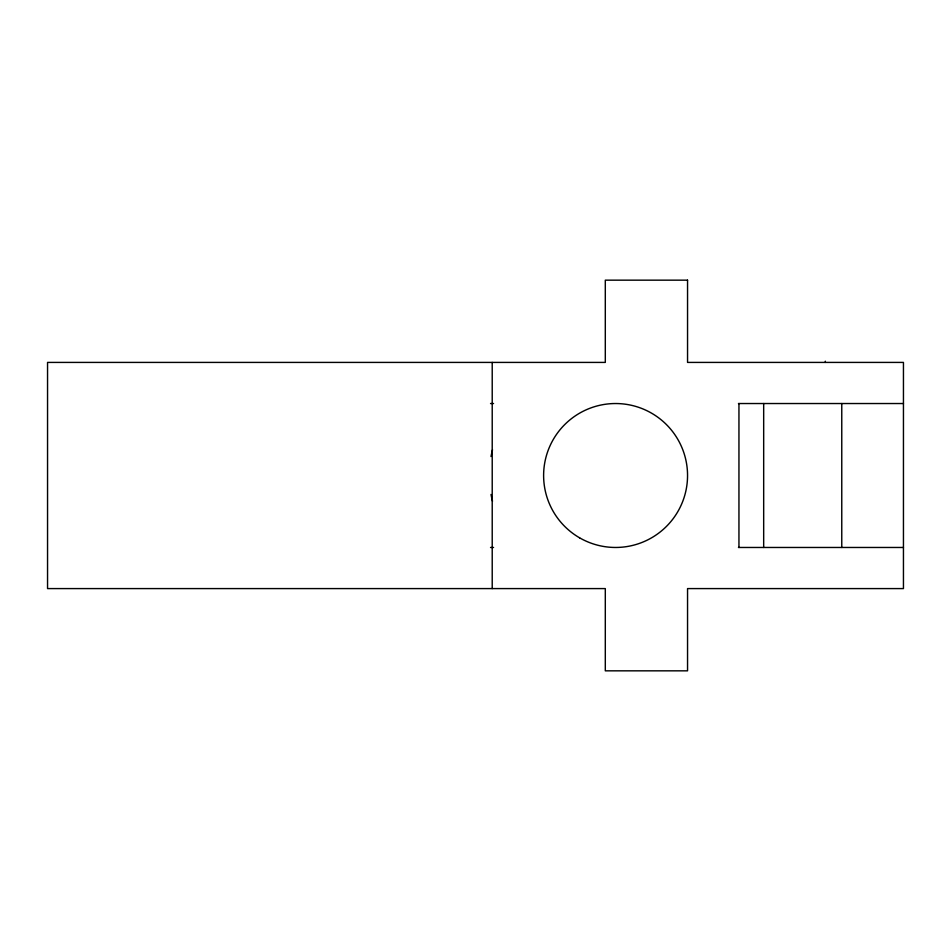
<?xml version="1.0" encoding="UTF-8"?>
<svg xmlns="http://www.w3.org/2000/svg" width="951" height="951" viewBox="0 0 951 951"><rect width="100%" height="100%" fill="white"/><g stroke="black" fill="none" stroke-linecap="round" stroke-linejoin="round"><path stroke-width="1.43" d="M490.538 403.533L493.557 403.533M738.463 403.533L903.45 403.533M490.538 547.467L493.557 547.467M738.463 547.467L903.45 547.467M841.766 403.533L841.766 547.467M825.313 361.214L825.313 362.414M763.677 403.533L763.677 547.467M738.951 403.533L738.951 547.467M492.214 362.414L492.214 588.586M492.511 501.201A51.402 23.442 -90 0 1 491.025 494.472M491.025 456.528A51.402 23.442 -90 0 1 492.511 449.799M687.549 280.165L605.3 280.165L605.3 362.414L47.55 362.414L47.55 588.586L605.3 588.586L605.3 670.835L687.549 670.835L687.549 588.586L903.45 588.586L903.45 362.414L687.549 362.414L687.549 280.165M579.599 537.826A71.967 71.967 0 0 0 687.549 475.5A71.967 71.967 0 0 0 579.599 413.174A71.967 71.967 0 0 0 579.599 537.826"/></g></svg>
